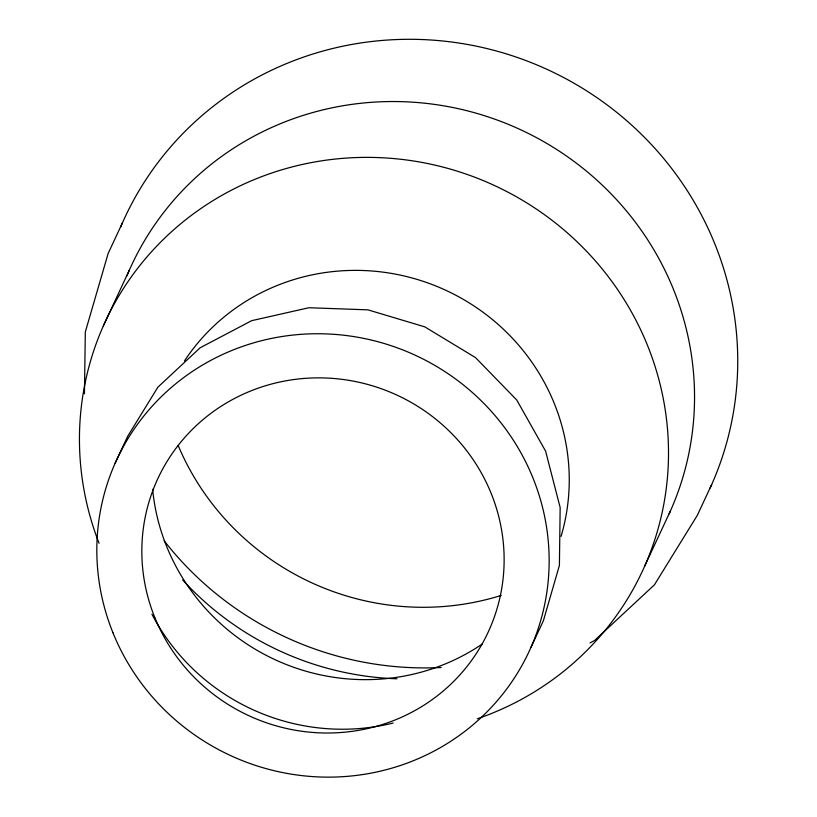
<?xml version="1.0" encoding="UTF-8"?>
<svg xmlns="http://www.w3.org/2000/svg" width="817" height="817" viewBox="0 0 817 817"><rect width="100%" height="100%" fill="white"/><g stroke="black" fill="none" stroke-linecap="round" stroke-linejoin="round"><path stroke-width="1.23" d="M84.447 393.845L85.315 331.968L108.12 253.546L122.509 222.694M103.361 325.85L129.403 270.008M115.146 463.198L127.738 436.196L157.906 387.166L200.175 347.756L251.677 320.673L308.897 307.733L367.926 309.847L424.758 326.851L475.514 357.591L516.732 399.983L545.603 451.127L560.156 507.531L559.41 565.374L543.407 620.695L530.815 647.687M644.593 566.324L670.634 510.482A296.132 287.084 25 0 0 513.29 126.451A296.132 287.084 25 0 0 126.911 275.809M711.689 484.522L697.299 515.374L654.448 584.798L594.521 640.548L590.027 642.908M482.418 643.908A209.887 203.484 25 0 1 274.073 659.227A209.887 203.484 25 0 1 152.636 489.271M184.458 360.93A209.887 203.484 25 0 1 446.409 290.566A209.887 203.484 25 0 1 561.075 536.371M397.001 678.794A296.132 287.084 25 0 1 182.63 579.937M670.124 511.636A296.132 287.084 25 0 1 669.082 513.934M99.061 543.264A296.132 287.084 25 0 1 269.069 173.939A296.132 287.084 25 0 1 649.495 350.473A296.132 287.084 25 0 1 477.302 718.786M501.189 595.419A260.194 252.249 25 0 1 178.208 445.561M441.17 667.499A322.378 312.523 25 0 1 164.146 540.793M120.497 227.34A322.378 312.523 25 0 1 543.091 67.597A322.378 312.523 25 0 1 710.136 487.984M393.171 723.025A209.887 203.484 25 0 1 151.942 614.241M154.75 617.376A182.14 176.574 25 0 0 465.292 668.602A182.14 176.574 25 0 0 348.9 380.344A182.14 176.574 25 0 0 154.75 617.376M112.96 632.767A227.392 220.437 25 0 0 500.658 696.717A227.392 220.437 25 0 0 355.344 336.839A227.392 220.437 25 0 0 112.96 632.767"/></g></svg>
